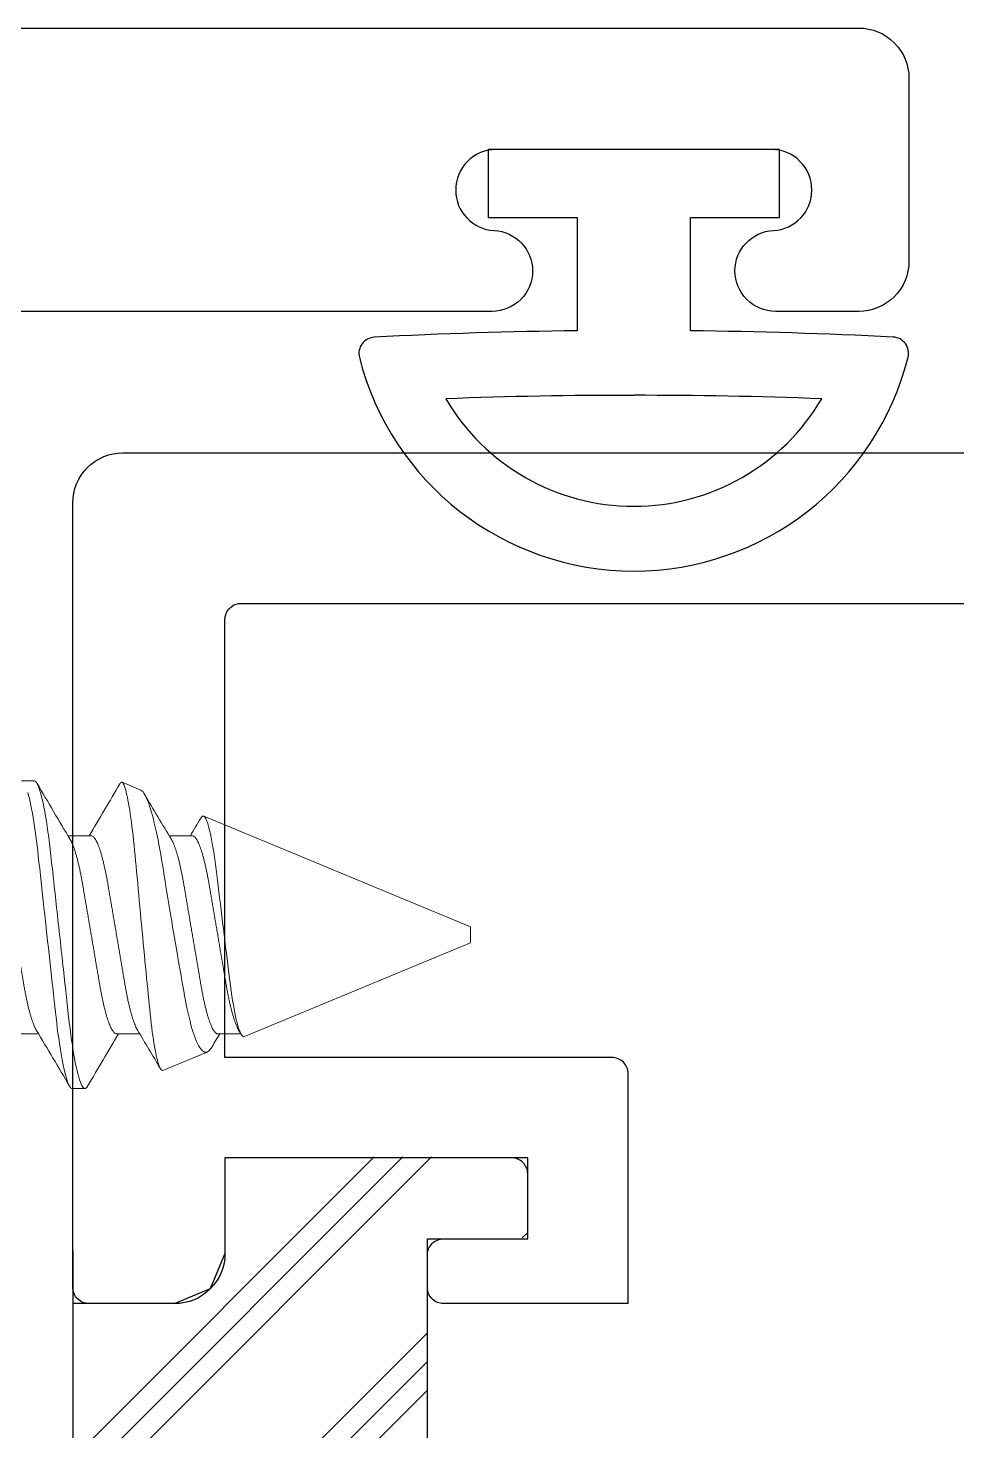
# Model space of a CAD drawing. Extents: x -7 to 79, y -106 to 76.
# Drawn here: x -3.269 to -2.695, y 56.915 to 57.782 of the extents above; entities that cross this region are included whole.
import ezdxf

# ---------------------------------------------------------------- set-up
doc = ezdxf.new("R2010")
doc.units = 0
doc.header["$MEASUREMENT"] = 0
doc.layers.get('0').update_dxf_attribs({"linetype": 'CONTINUOUS'})
for name, color, linetype in [('Ballons', 7, 'CONTINUOUS'), ('FRAME', 1, 'CONTINUOUS'), ('GEOMETRY', 1, 'CONTINUOUS'), ('TEXT', 7, 'CONTINUOUS'), ('VENT', 5, 'CONTINUOUS')]:
    doc.layers.add(name, color=color, linetype=linetype)

# ---------------------------------------------------------------- blocks, each defined once
blk = doc.blocks.new('3770-ext lead stile')
at = {"linetype": 'Continuous'}
h = blk.add_hatch(dxfattribs=at)
h.set_pattern_fill('PLAST', scale=0.4, angle=-45, style=0)
edge = h.paths.add_edge_path()
edge.add_line((-0.219, 0.18781), (-0.219, 0.22781))
edge.add_line((-0.219, 0.22781), (-0.281, 0.22781))
edge.add_line((-0.281, 0.22781), (-0.281, 0.27781))
edge.add_line((-0.281, 0.27781), (-0.094, 0.27781))
edge.add_line((-0.094, 0.27781), (-0.094, 0.21881))
edge.add_ellipse((-0.063, 0.21881), major_axis=(-0.02192, 0.02192), ratio=1, start_angle=45, end_angle=135)
edge.add_line((-0.063, 0.18781), (0, 0.18781))
edge.add_line((0, 0.18781), (0, -0.18719))
edge.add_line((0, -0.18719), (-0.063, -0.18719))
edge.add_ellipse((-0.063, -0.21819), major_axis=(-0.02192, 0.02192), ratio=1, start_angle=-45, end_angle=45)
edge.add_line((-0.094, -0.21819), (-0.094, -0.27719))
edge.add_line((-0.094, -0.27719), (-0.281, -0.27719))
edge.add_line((-0.281, -0.27719), (-0.281, -0.22719))
edge.add_line((-0.281, -0.22719), (-0.219, -0.22719))
edge.add_line((-0.219, -0.22719), (-0.219, -0.18719))
edge.add_line((-0.219, -0.18719), (-0.219, 0.18781))
blk.add_line((0, 0.22), (0, -0.22))
for points in [[(-0.343, 0.18719), (-0.229, 0.18719, 0.414214), (-0.219, 0.19719), (-0.219, 0.21719, 0.414214), (-0.229, 0.22719), (-0.281, 0.22719), (-0.281, 0.26719, -0.414214), (-0.271, 0.27719), (-0.094, 0.27719), (-0.094, 0.21819, 0.414214), (-0.063, 0.18719), (-0.01, 0.18719, 0.414214), (0, 0.19719), (0, 0.68169, 0.414214), (-0.031, 0.71269), (-4.362, 0.71269, 1)], [(-0.343, 0.18719), (-0.343, 0.32919, -0.414214), (-0.333, 0.33919), (-0.094, 0.33919), (-0.094, 0.60969, 0.414214), (-0.104, 0.61969), (-2.85, 0.61969, 0.414214), (-2.86, 0.60969), (-2.86, 0.55369, -0.414214), (-2.87, 0.54369), (-3.224, 0.54369, 0.414214), (-3.234, 0.53369), (-3.234, 0.37469), (-2.87, 0.37469, -0.414214), (-2.86, 0.36469), (-2.86, 0.12469)]]:
    blk.add_lwpolyline(points, format="xyb")
at = {"color": 7, "linetype": 'Continuous'}
blk.add_lwpolyline([(-0.219, 0.18719), (-0.219, 0.22719), (-0.281, 0.22719), (-0.281, 0.27719), (-0.094, 0.27719), (-0.094, 0.21819), (-0.08492, 0.19627), (-0.063, 0.18719), (0, 0.18719), (0, -0.18719), (-0.063, -0.18781), (-0.08492, -0.19689), (-0.094, -0.21881), (-0.094, -0.27781), (-0.281, -0.27781), (-0.281, -0.22781), (-0.219, -0.22781)], close=True, dxfattribs=at)
blk = doc.blocks.new('no 10 1 in')
at = {"color": 7, "linetype": 'Continuous', "lineweight": 15}
for p, q in [((55.93295, 25.67204), (55.92514, 25.67204)), ((55.99868, 25.66646), (55.98717, 25.67123)), ((56.20248, 25.58204), (56.03762, 25.65033)), ((55.96811, 25.63821), (55.95375, 25.63821)), ((56.03061, 25.63821), (56.01625, 25.63821)), ((56.20248, 25.57704), (56.20248, 25.58204)), ((56.06283, 25.5142), (56.20248, 25.57204)), ((56.20248, 25.57204), (56.20248, 25.57704)), ((55.92123, 25.51587), (55.93559, 25.51587)), ((55.98373, 25.51587), (55.99809, 25.51587)), ((56.04623, 25.51587), (56.06059, 25.51587)), ((56.01239, 25.4933), (56.03975, 25.50464)), ((55.95639, 25.48204), (55.9642, 25.48204))]:
    blk.add_line(p, q, dxfattribs=at)
at = {"color": 7, "linetype": 'Continuous', "lineweight": 15, "flags": 128}
for points in [[(55.92895, 25.66496), (55.92946, 25.66308), (55.92992, 25.66122), (55.93038, 25.65919), (55.93084, 25.657), (55.93129, 25.65466), (55.93175, 25.65217), (55.9322, 25.64954), (55.93265, 25.64679), (55.93309, 25.64391), (55.9335, 25.64108), (55.9339, 25.63816), (55.9343, 25.63515), (55.93468, 25.63208), (55.93506, 25.62895), (55.93542, 25.62576), (55.93584, 25.62193), (55.93628, 25.61796), (55.93673, 25.61385), (55.93719, 25.60963), (55.93762, 25.60576), (55.93805, 25.60181), (55.93849, 25.59779), (55.93894, 25.59371), (55.93939, 25.58959), (55.93984, 25.58543), (55.9403, 25.58124), (55.94076, 25.57704), (55.9412, 25.57305), (55.94164, 25.56907), (55.94207, 25.56512), (55.9425, 25.56119), (55.94293, 25.5573), (55.94335, 25.55347), (55.94384, 25.54903), (55.94431, 25.54468), (55.94478, 25.54045), (55.94523, 25.53634), (55.94562, 25.53278), (55.946, 25.52934), (55.94637, 25.52597), (55.94677, 25.52266), (55.94717, 25.51941), (55.94758, 25.51624), (55.94801, 25.51316), (55.94844, 25.51018), (55.94886, 25.50744), (55.94928, 25.50481), (55.94971, 25.5023), (55.95014, 25.49991), (55.95058, 25.49766), (55.95102, 25.49553), (55.95153, 25.49322), (55.95205, 25.49111), (55.95256, 25.48922), (55.95306, 25.48754), (55.95351, 25.48623), (55.95395, 25.48511), (55.95438, 25.48416), (55.9548, 25.48339), (55.95522, 25.48279), (55.95562, 25.48237), (55.95601, 25.48213), (55.95639, 25.48204), (55.95639, 25.48204)], [(56.01239, 25.4933), (56.01208, 25.49325), (56.01176, 25.49334), (56.01143, 25.49359), (56.0111, 25.49398), (56.01076, 25.49453), (56.01041, 25.49524), (56.01005, 25.49611), (56.0097, 25.49713), (56.00935, 25.49826), (56.009, 25.49952), (56.00865, 25.50094), (56.0083, 25.50249), (56.00794, 25.50421), (56.00758, 25.50607), (56.00722, 25.50807), (56.00687, 25.51021), (56.00653, 25.51239), (56.00619, 25.5147), (56.00585, 25.51712), (56.00552, 25.51966), (56.00518, 25.52236), (56.00486, 25.52516), (56.00453, 25.52809), (56.00422, 25.53111), (56.00392, 25.5341), (56.00362, 25.53716), (56.00331, 25.54032), (56.00299, 25.54354), (56.00267, 25.54689), (56.00234, 25.55029), (56.002, 25.55377), (56.00166, 25.55729), (56.00132, 25.56087), (56.00097, 25.56447), (56.00062, 25.56813), (56.00027, 25.57181), (55.99992, 25.57558), (55.99956, 25.57936), (55.9992, 25.58318), (55.99884, 25.58698), (55.9985, 25.59067), (55.99816, 25.59433), (55.99782, 25.598), (55.99748, 25.60163), (55.99714, 25.60531), (55.99681, 25.60895), (55.99647, 25.61255), (55.99615, 25.6161), (55.99584, 25.61946), (55.99554, 25.62275), (55.99524, 25.62599), (55.99493, 25.62915), (55.99461, 25.6323), (55.99429, 25.63535), (55.99395, 25.63833), (55.99362, 25.6412), (55.99328, 25.64396), (55.99294, 25.6466), (55.99259, 25.64915), (55.99225, 25.65158), (55.99189, 25.65392), (55.99153, 25.65614), (55.99118, 25.65823), (55.99082, 25.66017), (55.99047, 25.66193), (55.99013, 25.66354), (55.98978, 25.66502), (55.98944, 25.66634), (55.9891, 25.66753), (55.98876, 25.66857), (55.98842, 25.66944), (55.98809, 25.67015), (55.98778, 25.67067), (55.98747, 25.67103), (55.98717, 25.67123), (55.98686, 25.67127), (55.98655, 25.67116), (55.98623, 25.67088), (55.9859, 25.67044), (55.98582, 25.67029)], [(55.99867, 25.66645), (55.99906, 25.66626), (55.99958, 25.66584), (56.00012, 25.66524), (56.00068, 25.66447), (56.00126, 25.6635), (56.00185, 25.66236), (56.00245, 25.66104), (56.00306, 25.65954), (56.00362, 25.65804), (56.00418, 25.6564), (56.00475, 25.65462), (56.00532, 25.65271), (56.00591, 25.65062), (56.0065, 25.6484), (56.00709, 25.64604), (56.00768, 25.64356), (56.00825, 25.64104), (56.00881, 25.63841), (56.00938, 25.63567), (56.00994, 25.63282), (56.01051, 25.62981), (56.01106, 25.62672), (56.01162, 25.6235), (56.01216, 25.62021), (56.01267, 25.61696), (56.0132, 25.61365), (56.01374, 25.61025), (56.0143, 25.60679), (56.01488, 25.6032), (56.01547, 25.59957), (56.01607, 25.59587), (56.01669, 25.59215), (56.01724, 25.58878), (56.01781, 25.5854), (56.01838, 25.58199), (56.01895, 25.57858), (56.01954, 25.57511), (56.02013, 25.57165), (56.02072, 25.56819), (56.02131, 25.56475), (56.02188, 25.56147), (56.02245, 25.55821), (56.02302, 25.55498), (56.02358, 25.5518), (56.02415, 25.54861), (56.02471, 25.54547), (56.02526, 25.54239), (56.02581, 25.53937), (56.02632, 25.53655), (56.02685, 25.53382), (56.02739, 25.53116), (56.02795, 25.5286), (56.02853, 25.52609), (56.02913, 25.52369), (56.02973, 25.5214), (56.03035, 25.51923), (56.03091, 25.51741), (56.03147, 25.51569), (56.03204, 25.51408), (56.03261, 25.51258), (56.0332, 25.51118), (56.03379, 25.5099), (56.03439, 25.50875), (56.03498, 25.50773), (56.03558, 25.50682), (56.03619, 25.50606), (56.03679, 25.50545), (56.03738, 25.50498), (56.03799, 25.50465), (56.03858, 25.50449), (56.03917, 25.50448), (56.03975, 25.50464)], [(56.06283, 25.5142), (56.0624, 25.51412), (56.06196, 25.51426), (56.06152, 25.51459), (56.06105, 25.51515), (56.06057, 25.51592), (56.06009, 25.5169), (56.05963, 25.51804), (56.05916, 25.51937), (56.05869, 25.52088), (56.05821, 25.52262), (56.05773, 25.52455), (56.05726, 25.52666), (56.0568, 25.52887), (56.05635, 25.53125), (56.05591, 25.53377), (56.05547, 25.53651), (56.05504, 25.53939), (56.05462, 25.5424), (56.05421, 25.54543), (56.05381, 25.54857), (56.0534, 25.55179), (56.05296, 25.55518), (56.05252, 25.55864), (56.05208, 25.56216), (56.05161, 25.56582), (56.05115, 25.56953), (56.05068, 25.57327), (56.05021, 25.57714), (56.04973, 25.58102), (56.04925, 25.5849), (56.04879, 25.58867), (56.04834, 25.59243), (56.04789, 25.59615), (56.04744, 25.59993), (56.047, 25.60364), (56.04656, 25.60728), (56.04616, 25.61072), (56.04576, 25.61408), (56.04535, 25.61733), (56.04492, 25.62056), (56.04449, 25.62366), (56.04404, 25.62663), (56.04359, 25.62949), (56.04313, 25.63219), (56.04267, 25.63473), (56.0422, 25.63717), (56.04172, 25.63942), (56.04125, 25.64148), (56.04078, 25.64331), (56.04032, 25.64494), (56.03987, 25.64637), (56.03952, 25.64732), (56.03918, 25.64815), (56.03885, 25.64885), (56.03852, 25.64943), (56.0381, 25.64997), (56.0377, 25.65029), (56.0373, 25.6504), (56.03688, 25.65029), (56.03644, 25.64995), (56.03601, 25.64939), (56.03584, 25.6491)]]:
    blk.add_lwpolyline(points, dxfattribs=at)
at = {"color": 7, "linetype": 'Continuous', "lineweight": 15}
for centre, radius, start, end in [((59.42176, 27.71139), 4.04043, 210.33796, 210.90994), ((52.39346, 27.77331), 4.16266, 329.14166, 329.65463), ((59.05265, 27.45483), 3.53833, 210.40835, 210.93575), ((53.5644, 27.11374), 2.87282, 329.09511, 329.348), ((52.47033, 23.44433), 4.03724, 30.33774, 30.91016), ((53.18977, 23.8351), 3.27286, 30.4626, 30.94858), ((54.28374, 24.45196), 2.07102, 30.90345, 30.98763), ((59.56766, 23.37525), 4.17346, 149.14189, 149.65785), ((57.83153, 24.44648), 2.07999, 149.06041, 149.31577), ((56.03567, 25.51137), 0.00787, 301.14739, 333.95966)]:
    blk.add_arc(centre, radius, start, end, dxfattribs=at)
for points, knots in [([(55.93295, 25.67204), (55.93408, 25.67204), (55.93539, 25.66973), (55.93815, 25.6601), (55.93958, 25.65279), (55.94156, 25.63947), (55.9422, 25.63465), (55.94338, 25.62461), (55.94393, 25.61939), (55.94579, 25.60246), (55.94718, 25.58977), (55.94997, 25.56432), (55.95136, 25.55163), (55.95322, 25.5347), (55.95377, 25.52948), (55.95496, 25.51943), (55.95559, 25.51462), (55.95757, 25.50129), (55.95901, 25.49399), (55.96176, 25.48436), (55.96307, 25.48204), (55.9642, 25.48204)], [0, 0, 0, 0, 0.125, 0.125, 0.25, 0.25, 0.3125, 0.3125, 0.375, 0.375, 0.5, 0.5, 0.625, 0.625, 0.6875, 0.6875, 0.75, 0.75, 0.875, 0.875, 1, 1, 1, 1]), ([(55.90561, 25.63821), (55.90577, 25.6382), (55.90609, 25.63816), (55.9066, 25.63789), (55.90712, 25.63746), (55.90765, 25.63683), (55.90821, 25.63602), (55.90877, 25.63502), (55.90934, 25.63384), (55.90993, 25.63245), (55.91054, 25.63085), (55.91115, 25.62904), (55.91176, 25.62705), (55.91237, 25.62489), (55.91297, 25.62258), (55.91355, 25.62017), (55.91411, 25.61767), (55.91464, 25.61512), (55.91516, 25.61247), (55.91566, 25.60976), (55.91614, 25.60697), (55.91663, 25.60409), (55.91713, 25.60111), (55.91767, 25.59797), (55.91823, 25.59469), (55.91881, 25.59127), (55.91941, 25.58778), (55.92001, 25.58423), (55.92062, 25.58065), (55.92122, 25.5771), (55.92182, 25.5736), (55.9224, 25.57018), (55.92298, 25.56679), (55.92355, 25.56345), (55.92411, 25.56017), (55.92465, 25.55696), (55.92518, 25.55385), (55.9257, 25.55079), (55.92621, 25.54779), (55.92671, 25.54485), (55.92723, 25.54199), (55.92777, 25.53922), (55.92833, 25.53653), (55.9289, 25.534), (55.92947, 25.53162), (55.93004, 25.5294), (55.93062, 25.52732), (55.9312, 25.5254), (55.93179, 25.52363), (55.93237, 25.52204), (55.93296, 25.52062), (55.93354, 25.51938), (55.93395, 25.51859), (55.93416, 25.51826), (55.93418, 25.51824)], [0, 0, 0, 0, 0.018425, 0.037098, 0.055995, 0.075092, 0.094361, 0.113774, 0.1333, 0.152908, 0.173502, 0.194114, 0.214705, 0.235238, 0.255675, 0.275982, 0.295213, 0.314265, 0.333111, 0.351727, 0.370105, 0.388591, 0.407319, 0.426267, 0.446322, 0.466559, 0.486941, 0.507436, 0.528005, 0.548612, 0.568283, 0.587921, 0.607494, 0.626969, 0.646317, 0.665508, 0.684513, 0.703307, 0.722741, 0.74198, 0.761439, 0.781155, 0.801099, 0.821241, 0.840622, 0.860124, 0.879715, 0.899364, 0.919038, 0.938704, 0.95833, 0.977882, 0.998253, 1, 1, 1, 1]), ([(55.96811, 25.63821), (55.96827, 25.6382), (55.96859, 25.63816), (55.9691, 25.63789), (55.96962, 25.63746), (55.97016, 25.63683), (55.97071, 25.63602), (55.97127, 25.63502), (55.97184, 25.63384), (55.97243, 25.63245), (55.97304, 25.63085), (55.97365, 25.62904), (55.97426, 25.62705), (55.97487, 25.62489), (55.97547, 25.62258), (55.97605, 25.62017), (55.97661, 25.61767), (55.97714, 25.61512), (55.97766, 25.61247), (55.97816, 25.60976), (55.97864, 25.60697), (55.97913, 25.60409), (55.97963, 25.60111), (55.98017, 25.59797), (55.98073, 25.59469), (55.98131, 25.59127), (55.98191, 25.58778), (55.98251, 25.58423), (55.98312, 25.58065), (55.98372, 25.5771), (55.98432, 25.5736), (55.9849, 25.57018), (55.98548, 25.56679), (55.98605, 25.56345), (55.98661, 25.56017), (55.98715, 25.55696), (55.98768, 25.55385), (55.9882, 25.55079), (55.98871, 25.54779), (55.98921, 25.54485), (55.98973, 25.54199), (55.99027, 25.53922), (55.99083, 25.53653), (55.9914, 25.534), (55.99197, 25.53162), (55.99254, 25.5294), (55.99312, 25.52732), (55.9937, 25.5254), (55.99429, 25.52363), (55.99487, 25.52204), (55.99546, 25.52062), (55.99604, 25.51938), (55.99645, 25.51859), (55.99666, 25.51826), (55.99668, 25.51824)], [0, 0, 0, 0, 0.018425, 0.037098, 0.055995, 0.075092, 0.094361, 0.113774, 0.1333, 0.152908, 0.173502, 0.194114, 0.214705, 0.235237, 0.255675, 0.275982, 0.295213, 0.314265, 0.333111, 0.351727, 0.370105, 0.388591, 0.407319, 0.426267, 0.446323, 0.466559, 0.486941, 0.507436, 0.528005, 0.548612, 0.568283, 0.587921, 0.607494, 0.626969, 0.646317, 0.665508, 0.684513, 0.703307, 0.722741, 0.74198, 0.761439, 0.781155, 0.801099, 0.821241, 0.840622, 0.860124, 0.879715, 0.899364, 0.919038, 0.938704, 0.95833, 0.977882, 0.998253, 1, 1, 1, 1]), ([(56.03061, 25.63821), (56.03077, 25.6382), (56.03109, 25.63816), (56.0316, 25.63789), (56.03212, 25.63746), (56.03266, 25.63683), (56.03321, 25.63602), (56.03377, 25.63502), (56.03434, 25.63384), (56.03493, 25.63245), (56.03554, 25.63085), (56.03615, 25.62904), (56.03676, 25.62705), (56.03737, 25.62489), (56.03797, 25.62258), (56.03855, 25.62017), (56.03911, 25.61767), (56.03964, 25.61512), (56.04016, 25.61247), (56.04066, 25.60976), (56.04114, 25.60697), (56.04163, 25.60409), (56.04213, 25.60111), (56.04267, 25.59797), (56.04323, 25.59469), (56.04381, 25.59127), (56.04441, 25.58778), (56.04501, 25.58423), (56.04562, 25.58065), (56.04622, 25.5771), (56.04682, 25.5736), (56.0474, 25.57018), (56.04798, 25.56679), (56.04855, 25.56345), (56.04911, 25.56017), (56.04965, 25.55696), (56.05018, 25.55385), (56.0507, 25.55079), (56.05121, 25.54779), (56.05171, 25.54485), (56.05224, 25.54199), (56.05277, 25.53922), (56.05333, 25.53653), (56.0539, 25.534), (56.05447, 25.53162), (56.05504, 25.5294), (56.05562, 25.52732), (56.0562, 25.5254), (56.05679, 25.52363), (56.05737, 25.52204), (56.05796, 25.52062), (56.05854, 25.51938), (56.05895, 25.51859), (56.05916, 25.51826), (56.05918, 25.51824)], [0, 0, 0, 0, 0.018425, 0.037098, 0.055995, 0.075092, 0.094361, 0.113774, 0.1333, 0.152908, 0.173502, 0.194114, 0.214705, 0.235238, 0.255676, 0.275983, 0.295213, 0.314265, 0.333111, 0.351727, 0.370105, 0.388591, 0.40732, 0.426267, 0.446323, 0.466559, 0.486942, 0.507436, 0.528005, 0.548612, 0.568283, 0.587921, 0.607494, 0.62697, 0.646318, 0.665508, 0.684514, 0.703307, 0.722742, 0.74198, 0.76144, 0.781155, 0.8011, 0.821242, 0.840623, 0.860124, 0.879716, 0.899365, 0.919039, 0.938705, 0.95833, 0.977883, 0.998254, 1, 1, 1, 1]), ([(55.95517, 25.63584), (55.95533, 25.63557), (55.95567, 25.63497), (55.95622, 25.63383), (55.95681, 25.63245), (55.95741, 25.63085), (55.95803, 25.62904), (55.95864, 25.62705), (55.95925, 25.62489), (55.95984, 25.62258), (55.96042, 25.62017), (55.96098, 25.61767), (55.96152, 25.61512), (55.96203, 25.61247), (55.96253, 25.60976), (55.96301, 25.60697), (55.9635, 25.60409), (55.96401, 25.60111), (55.96454, 25.59797), (55.9651, 25.59469), (55.96569, 25.59127), (55.96628, 25.58778), (55.96688, 25.58423), (55.96749, 25.58065), (55.9681, 25.5771), (55.96869, 25.5736), (55.96928, 25.57018), (55.96985, 25.56679), (55.97042, 25.56345), (55.97098, 25.56017), (55.97153, 25.55696), (55.97206, 25.55385), (55.97258, 25.55079), (55.97309, 25.54779), (55.97359, 25.54485), (55.97411, 25.54199), (55.97465, 25.53922), (55.97521, 25.53653), (55.97577, 25.534), (55.97634, 25.53162), (55.97692, 25.5294), (55.97749, 25.52732), (55.97808, 25.5254), (55.97866, 25.52364), (55.97925, 25.52204), (55.97983, 25.52062), (55.98042, 25.51937), (55.981, 25.51829), (55.98158, 25.51739), (55.98215, 25.51671), (55.9827, 25.51622), (55.98323, 25.51593), (55.98356, 25.51589), (55.98373, 25.51587)], [0, 0, 0, 0, 0.016551, 0.036076, 0.055684, 0.076279, 0.09689, 0.117481, 0.138014, 0.158452, 0.178759, 0.19799, 0.217041, 0.235888, 0.254503, 0.272882, 0.291368, 0.310096, 0.329043, 0.349099, 0.369335, 0.389718, 0.410212, 0.430781, 0.451388, 0.471059, 0.490697, 0.51027, 0.529746, 0.549094, 0.568285, 0.58729, 0.606083, 0.625518, 0.644756, 0.664216, 0.683932, 0.703876, 0.724018, 0.743399, 0.7629, 0.782492, 0.802141, 0.821815, 0.841481, 0.861106, 0.880659, 0.90103, 0.921251, 0.941289, 0.961112, 0.980691, 1, 1, 1, 1]), ([(56.01767, 25.63584), (56.01783, 25.63557), (56.01817, 25.63497), (56.01872, 25.63383), (56.01931, 25.63245), (56.01991, 25.63085), (56.02053, 25.62904), (56.02114, 25.62705), (56.02175, 25.62489), (56.02234, 25.62258), (56.02292, 25.62017), (56.02348, 25.61767), (56.02402, 25.61512), (56.02453, 25.61247), (56.02503, 25.60976), (56.02551, 25.60697), (56.026, 25.60409), (56.02651, 25.60111), (56.02704, 25.59797), (56.0276, 25.59469), (56.02819, 25.59127), (56.02878, 25.58778), (56.02938, 25.58423), (56.02999, 25.58065), (56.0306, 25.5771), (56.03119, 25.5736), (56.03178, 25.57018), (56.03235, 25.56679), (56.03292, 25.56345), (56.03348, 25.56017), (56.03403, 25.55696), (56.03456, 25.55385), (56.03508, 25.55079), (56.03559, 25.54779), (56.03609, 25.54485), (56.03661, 25.54199), (56.03715, 25.53922), (56.03771, 25.53653), (56.03827, 25.534), (56.03884, 25.53162), (56.03942, 25.5294), (56.03999, 25.52732), (56.04058, 25.5254), (56.04116, 25.52364), (56.04175, 25.52204), (56.04233, 25.52062), (56.04292, 25.51937), (56.0435, 25.51829), (56.04408, 25.51739), (56.04465, 25.51671), (56.0452, 25.51622), (56.04573, 25.51593), (56.04606, 25.51589), (56.04623, 25.51587)], [0, 0, 0, 0, 0.016551, 0.036076, 0.055684, 0.076279, 0.09689, 0.117481, 0.138014, 0.158452, 0.178759, 0.19799, 0.217041, 0.235888, 0.254503, 0.272882, 0.291368, 0.310096, 0.329043, 0.349099, 0.369335, 0.389718, 0.410212, 0.430781, 0.451388, 0.471059, 0.490697, 0.51027, 0.529746, 0.549094, 0.568285, 0.58729, 0.606083, 0.625518, 0.644756, 0.664216, 0.683932, 0.703876, 0.724018, 0.743399, 0.7629, 0.782492, 0.802141, 0.821815, 0.841481, 0.861106, 0.880659, 0.90103, 0.921251, 0.941289, 0.961112, 0.980691, 1, 1, 1, 1]), ([(55.9642, 25.48204), (55.96435, 25.48206), (55.96463, 25.4821), (55.96508, 25.48245), (55.9655, 25.48291), (55.96576, 25.48336), (55.96587, 25.48355)], [0, 0, 0, 0, 0.267657, 0.538485, 0.812222, 1, 1, 1, 1])]:
    blk.add_open_spline(points, degree=3, knots=knots, dxfattribs=at)
blk = doc.blocks.new('25031')
at = {"layer": 'GEOMETRY', "color": 5}
for p, q in [((-0.035, 0.112), (-0.035, 0.042)), ((0.035, 0.042), (0.035, 0.112)), ((-0.035, 0.042), (-0.09, 0.042)), ((-0.09, 0.042), (-0.09, 0)), ((0.09, 0.042), (0.035, 0.042)), ((0.09, 0), (0.09, 0.042)), ((-0.09, 0), (0.09, 0))]:
    blk.add_line(p, q, dxfattribs=at)
for centre, radius, start, end in [((0.00001, 0.08562), 0.17476, 14.16222, 165.86854), ((0.00001, 0.08562), 0.13476, 30.48079, 149.52589), ((0.0002, 3.29043), 3.13862, 267.87586, 269.9963), ((0.00504, 3.05622), 2.90437, 269.90051, 272.19223), ((-0.15976, 0.12585), 0.01, 165.86854, 267.1063), ((0.15976, 0.12593), 0.01, 273.02232, 14.16222), ((0.0002, 3.29043), 3.17862, 267.1063, 269.36545), ((0.00504, 3.05622), 2.94437, 270.58295, 273.02232)]:
    blk.add_arc(centre, radius, start, end, dxfattribs=at)
blk = doc.blocks.new('3809 BLOCK FRAME')
blk.add_lwpolyline([(0, 0), (0, 1.423, 0.414214), (-0.031, 1.454), (-0.144, 1.454, 0.414214), (-0.175, 1.423), (-0.175, 1.3715, 0.414214), (-0.15, 1.3465), (-0.15, 1.3465, 0.399638), (-0.12503, 1.37025, -0.399638), (-0.10006, 1.394), (-0.1, 1.394, -0.414214), (-0.075, 1.369), (-0.075, 1.199, -0.414214), (-0.1, 1.174), (-0.10006, 1.174, -0.399638), (-0.12503, 1.19775, 0.399638), (-0.15, 1.2215, 0.414214), (-0.175, 1.1965), (-0.175, 0.464, -0.414214)], format="xyb")

msp = doc.modelspace()

# ---------------------------------------------------------------- block references
at = {"layer": 'Ballons'}
msp.add_blockref('no 10 1 in', (-59.19805, 31.64459), dxfattribs=at)
at = {"layer": 'FRAME', "xscale": -1, "rotation": 270}
msp.add_blockref('3809 BLOCK FRAME', (-4.17881, 57.78165), dxfattribs=at)
at = {"layer": 'TEXT', "rotation": 180}
msp.add_blockref('25031', (-2.89481, 57.70665), dxfattribs=at)
at = {"layer": 'VENT', "xscale": -1}
msp.add_blockref('3770-ext lead stile', (-3.24131, 56.80665), dxfattribs=at)

doc.saveas('drawing.dxf')
